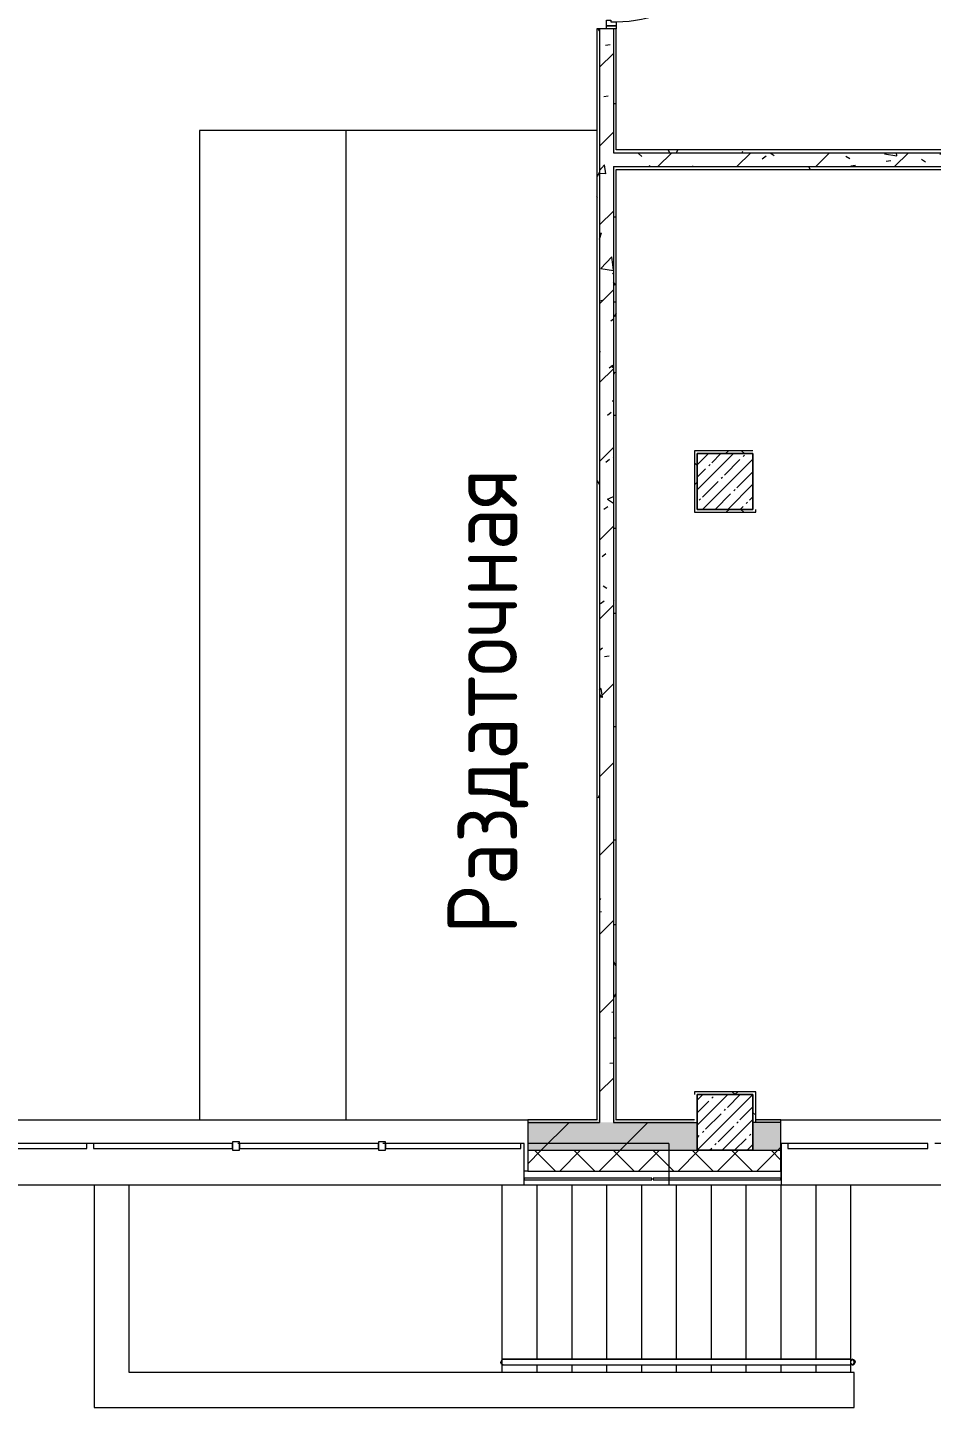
# Model space of a CAD drawing. Header units: millimetres. Extents: x -500089 to 1469082, y -290736 to 166440.
# Drawn here: x 1195451 to 1201934, y -75815 to -65913 of the extents above; entities that cross this region are included whole.
import ezdxf

# ---------------------------------------------------------------- set-up
doc = ezdxf.new("R2010")
doc.units = ezdxf.units.MM
for name, color, linetype, lineweight in [('Аннотация', 7, 'Continuous', 0), ('Витраж', 7, 'Continuous', 0), ('Двери', 7, 'Continuous', 0), ('Лестницы', 7, 'Continuous', 0), ('Линии', 7, 'Continuous', 0), ('Несущие колонны', 7, 'Continuous', 0), ('Ограждение', 7, 'Continuous', 0), ('Панели витража', 7, 'Continuous', 0), ('Стены', 7, 'Continuous', 0), ('Стены наружные', 7, 'Continuous', 0), ('Стены несущие', 7, 'Continuous', 0), ('Стены отделка', 7, 'Continuous', 0), ('Стены штриховка', 7, 'Continuous', 0)]:
    doc.layers.add(name, color=color, linetype=linetype, lineweight=lineweight)
doc.styles.add('GOST Common_4', font='', dxfattribs={"width": 0.9, "height": 500})
doc.styles.get('GOST Common_4').set_extended_font_data('GOST Common')
pattern_1 = [(0, (1111853.59, -73570.49), (812.8, 203.2), [67.056, -542.544, 67.056, -542.544, -3251.2]), (0, (1111853.59, -73570.49), (812.8, 203.2), [-1219.2, 67.056, -1152.144, 67.056, -542.544, -1422.4]), (0, (1111853.59, -73570.49), (812.8, 203.2), [-3048, 67.056, -339.344, 67.056, -948.944]), (120, (1112158.39, -73468.89), (-582.37636, 602.30545), [67.056, -542.544, 67.056, -542.544, -3251.2]), (120, (1112158.39, -73468.89), (-582.37636, 602.30545), [-1219.2, 67.056, -1152.144, 67.056, -542.544, -1422.4]), (120, (1112158.39, -73468.89), (-582.37636, 602.30545), [-3048, 67.056, -339.344, 67.056, -948.944]), (240, (1112259.99, -73062.49), (-230.42364, -805.50545), [67.056, -542.544, 67.056, -542.544, -3251.2]), (240, (1112259.99, -73062.49), (-230.42364, -805.50545), [-1219.2, 67.056, -1152.144, 67.056, -542.544, -1422.4]), (240, (1112259.99, -73062.49), (-230.42364, -805.50545), [-3048, 67.056, -339.344, 67.056, -948.944])]
pattern_2 = [(45, (1111853.6, -73570.5), (-282.8427, 282.8427), [])]
pattern_3 = [(50, (1111853.6, -73570.5), (728.7365, -63.7558), [76.2, -838.2]), (355, (1111853.6, -73570.5), (-140.9716, 764.2276), [60.96, -670.56]), (100.451, (1111914.3, -73575.8), (587.77, 700.4668), [64.76, -712.36]), (46.184, (1111853.6, -73367.3), (1084.316, -168.171), [114.3, -1257.3]), (96.636, (1111943.9, -73381.3), (949.61, 989.71), [97.14, -1068.54]), (351.184, (1111853.6, -73367.3), (949.62, 989.701), [91.44, -1005.84]), (21, (1111955.2, -73418.1), (606.458, -409.0606), [76.2, -838.2]), (326, (1111955.2, -73418.1), (247.2083, 736.753), [60.96, -670.56]), (71.451, (1112005.7, -73452.2), (853.6683, 327.6855), [64.76, -712.36]), (37.5, (1111853.59, -73570.5), (12.3547, 338.2201), [33.528, -628.904, 33.528, -647.192, -673.1]), (37.5, (1111853.59, -73570.5), (12.3547, 338.2201), [-1343.152, 33.528, -639.572]), (7.5, (1111853.6, -73570.5), (267.2789, 400.7221), [33.528, -354.584, 33.528, -613.664, -256.54]), (7.5, (1111853.6, -73570.5), (267.2789, 400.7221), [-1035.304, 33.528, -223.012]), (327.5, (1111627.02, -73570.5), (542.3633, -22.91534), [33.528, -220.472, 33.528, -758.952, -1051.56]), (327.5, (1111627.02, -73570.5), (542.3633, -22.91534), [-1046.48, 33.528, -1018.032]), (317.5, (1111525.4, -73570.5), (592.517, 101.7071), [33.528, -296.672, 33.528, -492.76, -746.76]), (317.5, (1111525.4, -73570.5), (592.517, 101.7071), [-856.488, 33.528, -713.232])]
pattern_4 = [(45, (1111853.6, -73570.5), (-212.132, 212.132), []), (135, (1111853.6, -73570.5), (-212.132, -212.132), [])]

# ---------------------------------------------------------------- blocks, each defined once
blk = doc.blocks.new('Прямоугольный импост - 30х300 мм _Отлив_ Серый-2996900-З Этаж 01')
at = {"layer": 'Витраж'}
for p, q in [((89004, -650), (89004, -350)), ((90055, -350), (89004, -350)), ((91135, -350), (90105, -350)), ((93295, -350), (91185, -350)), ((94350, -350), (93345, -350)), ((94396, -400), (94396, -650)), ((94396, -650), (89004, -650))]:
    blk.add_line(p, q, dxfattribs=at)
blk = doc.blocks.new('Прямоугольный импост - 30х300 мм _Отлив_ Серый-3048871-З Этаж 01')
at = {"layer": 'Витраж'}
for p, q in [((83004, -650), (83004, -350)), ((85067.5, -350), (83004, -350)), ((86113.75, -350), (85117.5, -350)), ((87156, -350), (86163.75, -350)), ((87156, -350), (87156, -650)), ((87156, -650), (83004, -650))]:
    blk.add_line(p, q, dxfattribs=at)
blk = doc.blocks.new('Прямоугольный импост - 5х250 мм _наружный откос_ Серый-V414-З Этаж 01')
at = {"layer": 'Витраж', "lineweight": 18}
for p, q in [((-4, 262.5), (0, 262.5)), ((-4, 0), (-4, 262.5)), ((0, 262.5), (0, 0)), ((0, 0), (-4, 0))]:
    blk.add_line(p, q, dxfattribs=at)
blk = doc.blocks.new('Прямоугольный импост - 5х250 мм _наружный откос_ Серый-V415-З Этаж 01')
at = {"layer": 'Витраж', "lineweight": 18}
for p, q in [((0, 262.5), (-4, 262.5)), ((-4, 262.5), (-4, 0)), ((0, 0), (0, 262.5)), ((-4, 0), (0, 0))]:
    blk.add_line(p, q, dxfattribs=at)
blk = doc.blocks.new('Прямоугольный импост - 30х300 мм _Отлив_ Серый-2996901-З Этаж 01')
at = {"layer": 'Витраж'}
for p, q in [((84015, -350), (83050, -350)), ((85055, -350), (84065, -350)), ((86095, -350), (85105, -350)), ((87135, -350), (86145, -350)), ((88196, -350), (87185, -350)), ((88196, -350), (88196, -650)), ((83004, -650), (83004, -400)), ((88196, -650), (83004, -650))]:
    blk.add_line(p, q, dxfattribs=at)
blk = doc.blocks.new('Верх стены приямка 1 - Верх стены приямка 1-3064414-З Этаж 01')
at = {"layer": 'Стены'}
for p, q in [((84075, -650), (84075, -2245)), ((84325, -1995), (84325, -650)), ((89525, -1995), (84325, -1995)), ((89525, -2245), (89525, -1995)), ((84075, -2245), (89525, -2245))]:
    blk.add_line(p, q, dxfattribs=at)
blk = doc.blocks.new('АР_СОШ_Верзилово_Фасады_rvt-2-З Этаж 01')
at = {"layer": 'Стены наружные'}
blk.add_line((89004, -650), (87156, -650), dxfattribs=at)
at = {"layer": 'Стены отделка', "lineweight": 9}
for p, q in [((88075, -600), (87160, -600)), ((87160, -600), (87160, -612.5)), ((87160, -612.5), (88075, -612.5)), ((88075, -612.5), (88075, -600)), ((89000, -600), (88085, -600)), ((88085, -600), (88085, -612.5)), ((88085, -612.5), (89000, -612.5)), ((89000, -612.5), (89000, -600))]:
    blk.add_line(p, q, dxfattribs=at)
at = {"lineweight": 9}
for name in ['Прямоугольный импост - 30х300 мм _Отлив_ Серый-3048871-З Этаж 01', 'Прямоугольный импост - 30х300 мм _Отлив_ Серый-2996901-З Этаж 01', 'Прямоугольный импост - 30х300 мм _Отлив_ Серый-2996900-З Этаж 01', 'Верх стены приямка 1 - Верх стены приямка 1-3064414-З Этаж 01']:
    blk.add_blockref(name, (0, 0), dxfattribs=at)
at = {"lineweight": 9, "extrusion": (0, 0, -1), "rotation": 180}
blk.add_blockref('Прямоугольный импост - 5х250 мм _наружный откос_ Серый-V414-З Этаж 01', (-87160, -350), dxfattribs=at)
at = {"lineweight": 9, "rotation": 180}
blk.add_blockref('Прямоугольный импост - 5х250 мм _наружный откос_ Серый-V415-З Этаж 01', (89000, -350), dxfattribs=at)
blk = doc.blocks.new('ADSK_КолоннаЖБ_Прямоугольная - 400x400 мм-V254-З Этаж 01')
at = {"layer": 'Несущие колонны'}
h = blk.add_hatch(dxfattribs=at)
h.set_pattern_fill('FP_38', color=256, style=0, pattern_type=2)
h.set_pattern_definition([(45, (-88600, 200), (-89.80256, 89.80256), []), (45, (-88510.2, 200), (-89.80256, 89.80256), [158.75, -31.75, 13.411, -18.339])])
h.paths.add_polyline_path([(200, -200), (200, 200), (-200, 200), (-200, -200)], flags=0)
at = {"layer": 'Несущие колонны', "lineweight": 18}
for p, q in [((-200, -200), (-200, 200)), ((-200, 200), (200, 200)), ((200, 200), (-200, 200)), ((-200, 200), (-200, -200)), ((200, 200), (200, -200)), ((200, -200), (200, 200)), ((200, -200), (-200, -200)), ((-200, -200), (200, -200))]:
    blk.add_line(p, q, dxfattribs=at)
blk = doc.blocks.new('ADSK_КолоннаЖБ_Прямоугольная - 400x400 мм-V374-З Этаж 01')
at = {"layer": 'Несущие колонны'}
h = blk.add_hatch(dxfattribs=at)
h.set_pattern_fill('FP_162', color=256, style=0, pattern_type=2)
h.set_pattern_definition([(45, (-88600, -4400), (-89.80256, 89.80256), []), (45, (-88510.2, -4400), (-89.80256, 89.80256), [158.75, -31.75, 13.411, -18.339])])
h.paths.add_polyline_path([(200, -200), (200, 200), (-200, 200), (-200, -200)], flags=0)
at = {"layer": 'Несущие колонны', "lineweight": 18}
for p, q in [((-200, -200), (-200, 200)), ((-200, 200), (200, 200)), ((200, 200), (-200, 200)), ((-200, 200), (-200, -200)), ((200, 200), (200, -200)), ((200, -200), (200, 200)), ((200, -200), (-200, -200)), ((-200, -200), (200, -200))]:
    blk.add_line(p, q, dxfattribs=at)
blk = doc.blocks.new('Системная панель - ASVP_Cтеклопакет Двухкамерный_36 мм-3747278-З Этаж 01')
at = {"layer": 'Панели витража', "lineweight": 18}
for p, q in [((502.5, 18), (-502.5, 18)), ((-502.5, 18), (-502.5, -18)), ((502.5, -18), (502.5, 18)), ((-502.5, -18), (502.5, -18))]:
    blk.add_line(p, q, dxfattribs=at)
blk = doc.blocks.new('Системная панель - ASVP_Cтеклопакет Двухкамерный_36 мм-4053892-З Этаж 01')
at = {"layer": 'Панели витража', "lineweight": 18}
for p, q in [((485.625, 18), (-485.625, 18)), ((-485.625, 18), (-485.625, -18)), ((485.625, -18), (485.625, 18)), ((-485.625, -18), (485.625, -18))]:
    blk.add_line(p, q, dxfattribs=at)
blk = doc.blocks.new('Системная панель - ASVP_Cтеклопакет Двухкамерный_36 мм-4053893-З Этаж 01')
at = {"layer": 'Панели витража', "lineweight": 18}
for p, q in [((498.125, 18), (-498.125, 18)), ((-498.125, 18), (-498.125, -18)), ((498.125, -18), (498.125, 18)), ((-498.125, -18), (498.125, -18))]:
    blk.add_line(p, q, dxfattribs=at)
blk = doc.blocks.new('Прямоугольный импост - 50х60 мм Серый _ОКНО_-3744365-З Этаж 01')
at = {"layer": 'Витраж', "lineweight": 18}
for p, q in [((-25, 30), (25, 30)), ((-25, -30), (-25, 30)), ((25, 30), (25, -30)), ((25, -30), (-25, -30))]:
    blk.add_line(p, q, dxfattribs=at)
blk = doc.blocks.new('ASVP_ДверьДеревянная_1 полотно - Входная_внутр_ 900х2000h_полотно_ Г Пр _850 в чистоте_-4213410-З Этаж 01')
at = {"layer": 'Двери', "lineweight": 18}
for p, q in [((-450, 970), (-410, 970)), ((-450, 70), (-450, 970)), ((-410, 970), (-410, 70)), ((-500, 70), (-480, 70)), ((-500, 0), (-500, 70)), ((-480, 0), (-500, 0)), ((-480, 70), (-450, 70)), ((-480, 0), (-480, 70)), ((-480, 70), (-480, 0)), ((-440, 0), (-480, 0)), ((-410, 70), (-450, 70)), ((-450, 70), (-450, 30)), ((-450, 30), (-440, 30)), ((-440, 30), (-440, 0)), ((440, 30), (450, 30)), ((440, 0), (440, 30)), ((480, 0), (440, 0)), ((450, 70), (480, 70)), ((450, 30), (450, 70)), ((480, 70), (480, 0)), ((480, 70), (500, 70)), ((480, 0), (480, 70)), ((500, 0), (480, 0)), ((500, 70), (500, 0))]:
    blk.add_line(p, q, dxfattribs=at)
at = {"layer": 'Двери'}
blk.add_arc((-450, 70), 900, 0, 90, dxfattribs=at)
blk = doc.blocks.new('Тип перил - Перила_Внутренний_-4316008-З Этаж 01')
at = {"layer": 'Ограждение'}
for p, q in [((89500, -1900), (87000, -1900)), ((87000, -1940), (89500, -1940))]:
    blk.add_line(p, q, dxfattribs=at)
blk = doc.blocks.new('Тип перил - D40-V397-З Этаж 01')
at = {"layer": 'Ограждение', "flags": 128}
for points in [[(102058.7, -1900.4), (102057.5, -1900.6), (102056.3, -1901), (102055.2, -1901.4), (102054.1, -1901.8), (102053.1, -1902.3), (102052.2, -1902.9), (102051.3, -1903.4), (102050.5, -1904), (102049.7, -1904.6), (102049, -1905.3), (102048.3, -1905.9), (102047.7, -1906.5), (102047.2, -1907.1), (102046.7, -1907.8), (102046.2, -1908.4), (102045.8, -1909), (102045.4, -1909.6), (102045, -1910.2), (102044.7, -1910.8), (102044.4, -1911.4), (102044.2, -1912), (102043.9, -1912.6), (102043.7, -1913.1), (102043.5, -1913.7), (102043.3, -1914.2), (102043.2, -1914.7), (102043.1, -1915.3), (102042.9, -1915.8), (102042.8, -1916.3), (102042.7, -1916.8), (102042.7, -1917.4), (102042.6, -1917.9), (102042.6, -1918.4), (102042.5, -1918.9), (102042.5, -1919.4), (102042.5, -1919.9), (102042.5, -1920)], [(102058.7, -1939.6), (102057.5, -1939.4), (102056.3, -1939), (102055.2, -1938.6), (102054.1, -1938.2), (102053.1, -1937.7), (102052.2, -1937.1), (102051.3, -1936.6), (102050.5, -1936), (102049.7, -1935.4), (102049, -1934.7), (102048.3, -1934.1), (102047.7, -1933.5), (102047.2, -1932.9), (102046.7, -1932.2), (102046.2, -1931.6), (102045.8, -1931), (102045.4, -1930.4), (102045, -1929.8), (102044.7, -1929.2), (102044.4, -1928.6), (102044.2, -1928), (102043.9, -1927.4), (102043.7, -1926.9), (102043.5, -1926.3), (102043.3, -1925.8), (102043.2, -1925.3), (102043.1, -1924.7), (102042.9, -1924.2), (102042.8, -1923.7), (102042.7, -1923.2), (102042.7, -1922.6), (102042.6, -1922.1), (102042.6, -1921.6), (102042.5, -1921.1), (102042.5, -1920.6), (102042.5, -1920.1), (102042.5, -1920)]]:
    blk.add_lwpolyline(points, dxfattribs=at)
blk = doc.blocks.new('Тип перил - D40-V398-З Этаж 01')
at = {"layer": 'Ограждение', "flags": 128}
for points in [[(105812.5, -1900), (105813.8, -1900), (105815, -1900.2), (105816.3, -1900.4), (105817.5, -1900.6), (105818.7, -1901), (105819.8, -1901.4), (105820.9, -1901.8), (105821.9, -1902.3), (105822.8, -1902.9), (105823.7, -1903.4), (105824.5, -1904), (105825.3, -1904.6), (105826, -1905.3), (105826.7, -1905.9), (105827.3, -1906.5), (105827.8, -1907.1), (105828.3, -1907.8), (105828.8, -1908.4), (105829.2, -1909), (105829.6, -1909.6), (105829.9, -1910.2), (105830.3, -1910.8), (105830.6, -1911.4), (105830.8, -1912), (105831.1, -1912.6), (105831.3, -1913.1), (105831.5, -1913.7), (105831.6, -1914.2), (105831.8, -1914.7), (105831.9, -1915.3), (105832, -1915.8), (105832.2, -1916.3), (105832.2, -1916.8), (105832.3, -1917.4), (105832.4, -1917.9), (105832.4, -1918.4), (105832.5, -1918.9), (105832.5, -1919.4), (105832.5, -1919.9), (105832.5, -1920)], [(105812.5, -1940), (105813.8, -1940), (105815, -1939.8), (105816.3, -1939.6), (105817.5, -1939.4), (105818.7, -1939), (105819.8, -1938.6), (105820.9, -1938.2), (105821.9, -1937.7), (105822.8, -1937.1), (105823.7, -1936.6), (105824.5, -1936), (105825.3, -1935.4), (105826, -1934.7), (105826.7, -1934.1), (105827.3, -1933.5), (105827.8, -1932.9), (105828.3, -1932.2), (105828.8, -1931.6), (105829.2, -1931), (105829.6, -1930.4), (105829.9, -1929.8), (105830.3, -1929.2), (105830.6, -1928.6), (105830.8, -1928), (105831.1, -1927.4), (105831.3, -1926.9), (105831.5, -1926.3), (105831.6, -1925.8), (105831.8, -1925.3), (105831.9, -1924.7), (105832, -1924.2), (105832.2, -1923.7), (105832.2, -1923.2), (105832.3, -1922.6), (105832.4, -1922.1), (105832.4, -1921.6), (105832.5, -1921.1), (105832.5, -1920.6), (105832.5, -1920.1), (105832.5, -1920)]]:
    blk.add_lwpolyline(points, dxfattribs=at)
at = {"layer": 'Ограждение'}
for start_param, end_param in [(4.712389, 7.853982), (1.570796, 4.712389)]:
    blk.add_ellipse((105812.5, -1920), major_axis=(0, 20), ratio=0.624695, start_param=start_param, end_param=end_param, dxfattribs=at)
blk = doc.blocks.new('Тип перил - Перила_Внутренний_-V460-З Этаж 01')
at = {"layer": 'Ограждение'}
for p, q in [((87000, -1900), (87000, -1940)), ((87000, -1900), (89500, -1900)), ((87000, -1940), (89500, -1940)), ((89500, -1900), (89500, -1940))]:
    blk.add_line(p, q, dxfattribs=at)

msp = doc.modelspace()

# ---------------------------------------------------------------- hatches: boundary and pattern name
at = {"layer": 'Стены штриховка'}
h = msp.add_hatch(dxfattribs=at)
h.set_pattern_fill('FP_174', color=256, style=0, pattern_type=2)
h.set_pattern_definition(pattern_1)
h.paths.add_polyline_path([(1199533.585, -73750.488), (1199553.585, -73750.488), (1199553.585, -65920.488), (1199533.585, -65920.488), (1199533.585, -72882.078)], flags=0)
h.paths.add_polyline_path([(1199533.585, -64920.488), (1199553.585, -64920.488), (1199553.585, -63800.488), (1199533.585, -63800.488), (1199533.585, -64201.68)], flags=0)
h = msp.add_hatch(dxfattribs=at)
h.set_pattern_fill('FP_201', color=256, style=0, pattern_type=2)
h.set_pattern_definition(pattern_2)
h.paths.add_polyline_path([(1199653.527, -73770.488), (1199653.585, -73770.488), (1199653.585, -65920.488), (1199553.585, -65920.488), (1199553.585, -73770.488)], flags=0)
h.paths.add_polyline_path([(1199653.585, -64920.488), (1199653.585, -63820.488), (1199553.585, -63820.488), (1199553.585, -64920.488), (1199603.585, -64920.488)], flags=0)
h = msp.add_hatch(dxfattribs=at)
h.set_pattern_fill('FP_31', color=256, style=0, pattern_type=2)
h.set_pattern_definition(pattern_3)
h.paths.add_polyline_path([(1199653.527, -73770.488), (1199653.585, -73770.488), (1199653.585, -65920.488), (1199553.585, -65920.488), (1199553.585, -73770.488)], flags=0)
h.paths.add_polyline_path([(1199653.585, -64920.488), (1199653.585, -63820.488), (1199553.585, -63820.488), (1199553.585, -64920.488), (1199603.585, -64920.488)], flags=0)
h = msp.add_hatch(dxfattribs=at)
h.set_pattern_fill('FP_174', color=256, style=0, pattern_type=2)
h.set_pattern_definition(pattern_1)
h.paths.add_polyline_path([(1199673.585, -73750.488), (1199673.585, -66910.488), (1199653.585, -66910.488), (1199653.585, -73750.488)], flags=0)
h.paths.add_polyline_path([(1199653.585, -66810.488), (1199673.585, -66810.488), (1199673.585, -65920.488), (1199653.585, -65920.488), (1199653.585, -66790.488)], flags=0)
h.paths.add_polyline_path([(1199653.585, -64920.488), (1199673.585, -64920.488), (1199673.585, -63920.488), (1199653.585, -63920.488), (1199653.585, -64201.68)], flags=0)
h = msp.add_hatch(dxfattribs=at)
h.set_pattern_fill('FP_201', color=256, style=0, pattern_type=2)
h.set_pattern_definition(pattern_2)
h.paths.add_polyline_path([(1208123.586, -66910.488), (1208123.586, -66810.488), (1207273.585, -66810.488), (1207273.585, -66910.488), (1208103.586, -66910.488)], flags=0)
h.paths.add_polyline_path([(1199673.585, -66910.488), (1206273.585, -66910.488), (1206273.585, -66810.488), (1199653.585, -66810.549), (1199653.585, -66910.488)], flags=0)
h = msp.add_hatch(dxfattribs=at)
h.set_pattern_fill('FP_31', color=256, style=0, pattern_type=2)
h.set_pattern_definition(pattern_3)
h.paths.add_polyline_path([(1208123.586, -66910.488), (1208123.586, -66810.488), (1207273.585, -66810.488), (1207273.585, -66910.488), (1208103.586, -66910.488)], flags=0)
h.paths.add_polyline_path([(1199673.585, -66910.488), (1206273.585, -66910.488), (1206273.585, -66810.488), (1199653.585, -66810.549), (1199653.585, -66910.488)], flags=0)
h = msp.add_hatch(dxfattribs=at)
h.set_pattern_fill('FP_174', color=256, style=0, pattern_type=2)
h.set_pattern_definition(pattern_1)
h.paths.add_polyline_path([(1205722.73, -66810.488), (1206273.585, -66810.488), (1206273.585, -66790.488), (1199673.585, -66790.488), (1199673.585, -66810.488), (1204460.609, -66810.488)], flags=0)
h.paths.add_polyline_path([(1208103.586, -66810.488), (1208103.586, -66790.488), (1207273.585, -66790.488), (1207273.585, -66810.488), (1207946.66, -66810.488)], flags=0)
h = msp.add_hatch(dxfattribs=at)
h.set_pattern_fill('FP_174', color=256, style=0, pattern_type=2)
h.set_pattern_definition(pattern_1)
h.paths.add_polyline_path([(1199673.585, -66930.488), (1206273.585, -66930.488), (1206273.585, -66910.488), (1199673.585, -66910.488)], flags=0)
h.paths.add_polyline_path([(1208103.586, -66930.488), (1208103.586, -66910.488), (1207273.585, -66910.488), (1207273.585, -66930.488), (1207946.66, -66930.488)], flags=0)
h = msp.add_hatch(dxfattribs=at)
h.set_pattern_fill('FP_202', color=256, style=0, pattern_type=2)
h.set_pattern_definition(pattern_4)
h.paths.add_polyline_path([(1200653.585, -68970.488), (1200653.585, -68950.488), (1200233.585, -68950.488), (1200233.585, -68970.488), (1200253.585, -68970.488)], flags=0)
h = msp.add_hatch(dxfattribs=at)
h.set_pattern_fill('FP_202', color=256, style=0, pattern_type=2)
h.set_pattern_definition(pattern_4)
h.paths.add_polyline_path([(1200253.585, -69370.488), (1200253.585, -68970.488), (1200233.585, -68971.488), (1200233.585, -69370.488)], flags=0)
h = msp.add_hatch(dxfattribs=at)
h.set_pattern_fill('FP_202', color=256, style=0, pattern_type=2)
h.set_pattern_definition(pattern_4)
h.paths.add_polyline_path([(1200253.585, -69390.488), (1200673.585, -69390.488), (1200673.585, -69370.488), (1200233.585, -69370.488), (1200233.585, -69390.488)], flags=0)
h = msp.add_hatch(dxfattribs=at)
h.set_pattern_fill('FP_202', color=256, style=0, pattern_type=2)
h.set_pattern_definition(pattern_4)
h.paths.add_polyline_path([(1200233.585, -73570.488), (1200653.585, -73570.488), (1200653.585, -73550.488), (1200233.585, -73550.488)], flags=0)
h = msp.add_hatch(dxfattribs=at)
h.set_pattern_fill('FP_202', color=256, style=0, pattern_type=2)
h.set_pattern_definition(pattern_4)
h.paths.add_polyline_path([(1200653.585, -73770.488), (1200673.585, -73770.488), (1200673.585, -73550.488), (1200653.585, -73550.488), (1200653.585, -73750.488)], flags=0)
h = msp.add_hatch(dxfattribs=at)
h.set_pattern_fill('FP_174', color=256, style=0, pattern_type=2)
h.set_pattern_definition(pattern_1)
h.paths.add_polyline_path([(1221953.586, -73770.488), (1221953.586, -73750.488), (1221053.586, -73750.488), (1221053.586, -73770.488), (1221865.66, -73770.488)], flags=0)
h.paths.add_polyline_path([(1188853.585, -73770.488), (1188853.585, -73750.488), (1188653.585, -73750.488), (1188653.585, -73770.488)], flags=0)
h.paths.add_polyline_path([(1194053.585, -73770.488), (1194253.585, -73770.488), (1194253.585, -73750.488), (1194053.585, -73750.488)], flags=0)
h.paths.add_polyline_path([(1194653.585, -73770.488), (1194853.585, -73770.488), (1194853.585, -73750.488), (1194653.585, -73750.488), (1194653.585, -73765.488)], flags=0)
h.paths.add_polyline_path([(1199038.585, -73770.488), (1199553.585, -73770.488), (1199553.585, -73750.488), (1199038.585, -73750.488)], flags=0)
h.paths.add_polyline_path([(1219413.586, -73770.488), (1220053.586, -73770.488), (1220053.586, -73750.488), (1219413.586, -73750.488)], flags=0)
h.paths.add_polyline_path([(1199673.585, -73770.488), (1200233.585, -73770.488), (1200233.585, -73750.488), (1199653.585, -73750.488), (1199653.585, -73770.488)], flags=0)
h.paths.add_polyline_path([(1219313.586, -73770.488), (1219313.586, -73750.488), (1219153.586, -73750.488), (1219153.586, -73770.488), (1219293.586, -73770.488)], flags=0)
h.paths.add_polyline_path([(1200673.585, -73770.488), (1200853.585, -73770.488), (1200853.585, -73750.488), (1200673.585, -73750.488)], flags=0)
h.paths.add_polyline_path([(1218018.803, -73770.488), (1218153.586, -73770.488), (1218153.586, -73750.488), (1217253.586, -73750.488), (1217253.586, -73770.488), (1217997.064, -73770.488)], flags=0)
h.paths.add_polyline_path([(1206834.704, -73770.488), (1207053.585, -73770.488), (1207053.585, -73750.488), (1206673.585, -73750.488), (1206673.585, -73770.488)], flags=0)
h.paths.add_polyline_path([(1208753.585, -73770.488), (1209368.585, -73770.488), (1209368.585, -73750.488), (1208753.585, -73750.488)], flags=0)
h.paths.add_polyline_path([(1215730.424, -73770.488), (1216253.586, -73770.488), (1216253.586, -73750.488), (1215703.585, -73750.488), (1215703.585, -73770.488), (1215723.585, -73770.488)], flags=0)
h.paths.add_polyline_path([(1210103.585, -73770.488), (1210103.585, -73750.488), (1209468.585, -73750.488), (1209468.585, -73770.488), (1209488.585, -73770.488)], flags=0)
h.paths.add_polyline_path([(1215603.585, -73770.488), (1215603.585, -73750.488), (1214903.585, -73750.488), (1214903.585, -73770.488), (1215583.585, -73770.488)], flags=0)
h.paths.add_polyline_path([(1188253.585, -73770.488), (1188253.585, -73750.488), (1188053.585, -73750.488), (1188053.585, -73770.488)], flags=0)
h.paths.add_polyline_path([(1212283.585, -73770.488), (1212283.585, -73750.488), (1211803.585, -73750.488), (1211803.585, -73770.488)], flags=0)
h.paths.add_polyline_path([(1212778.585, -73770.488), (1213203.585, -73770.488), (1213203.585, -73750.488), (1212723.585, -73750.488), (1212723.585, -73770.488)], flags=0)
h = msp.add_hatch(dxfattribs=at)
h.set_pattern_fill('FP_201', color=256, style=0, pattern_type=2)
h.set_pattern_definition(pattern_2)
h.paths.add_polyline_path([(1188053.585, -73970.488), (1188253.585, -73970.488), (1188253.585, -73770.488), (1188053.585, -73770.488)], flags=0)
h.paths.add_polyline_path([(1209058.616, -73970.488), (1210103.585, -73970.488), (1210103.585, -73770.488), (1208753.585, -73770.488), (1208753.585, -73970.488)], flags=0)
h.paths.add_polyline_path([(1188653.585, -73970.488), (1188853.585, -73970.488), (1188853.585, -73770.488), (1188653.585, -73770.488), (1188653.585, -73920.488)], flags=0)
h.paths.add_polyline_path([(1221953.586, -73970.488), (1222153.585, -73970.487), (1222153.586, -73770.488), (1221053.586, -73770.488), (1221053.586, -73970.488), (1221290.221, -73970.488)], flags=0)
h.paths.add_polyline_path([(1212703.585, -73970.488), (1213203.585, -73970.488), (1213203.585, -73770.488), (1212703.585, -73770.488), (1212703.585, -73940.185)], flags=0)
h.paths.add_polyline_path([(1206653.585, -73970.488), (1207053.585, -73970.488), (1207053.585, -73770.488), (1206653.585, -73770.488)], flags=0)
h.paths.add_polyline_path([(1194053.585, -73970.488), (1194253.585, -73970.488), (1194253.585, -73770.488), (1194053.585, -73770.488)], flags=0)
h.paths.add_polyline_path([(1200853.585, -73970.488), (1200853.585, -73770.488), (1200653.585, -73770.488), (1200653.585, -73970.488)], flags=0)
h.paths.add_polyline_path([(1214903.585, -73970.488), (1216253.586, -73970.488), (1216253.586, -73770.488), (1214903.585, -73770.488), (1214903.585, -73956.488)], flags=0)
h.paths.add_polyline_path([(1194653.585, -73970.488), (1194853.585, -73970.488), (1194853.585, -73770.488), (1194653.585, -73770.488), (1194653.585, -73920.488)], flags=0)
h.paths.add_polyline_path([(1200253.585, -73970.488), (1200253.585, -73770.488), (1199038.585, -73770.488), (1199038.585, -73970.488), (1200162.896, -73970.488)], flags=0)
h.paths.add_polyline_path([(1211803.585, -73970.488), (1212303.585, -73970.488), (1212303.585, -73770.488), (1211803.585, -73770.488), (1211803.585, -73956.488)], flags=0)
h.paths.add_polyline_path([(1220053.586, -73970.488), (1220053.586, -73770.488), (1219153.586, -73770.488), (1219153.586, -73970.488)], flags=0)
h = msp.add_hatch(dxfattribs=at)
h.set_pattern_fill('FP_31', color=256, style=0, pattern_type=2)
h.set_pattern_definition(pattern_3)
h.paths.add_polyline_path([(1188053.585, -73970.488), (1188253.585, -73970.488), (1188253.585, -73770.488), (1188053.585, -73770.488)], flags=0)
h.paths.add_polyline_path([(1209058.616, -73970.488), (1210103.585, -73970.488), (1210103.585, -73770.488), (1208753.585, -73770.488), (1208753.585, -73970.488)], flags=0)
h.paths.add_polyline_path([(1188653.585, -73970.488), (1188853.585, -73970.488), (1188853.585, -73770.488), (1188653.585, -73770.488), (1188653.585, -73920.488)], flags=0)
h.paths.add_polyline_path([(1221953.586, -73970.488), (1222153.585, -73970.487), (1222153.586, -73770.488), (1221053.586, -73770.488), (1221053.586, -73970.488), (1221290.221, -73970.488)], flags=0)
h.paths.add_polyline_path([(1212703.585, -73970.488), (1213203.585, -73970.488), (1213203.585, -73770.488), (1212703.585, -73770.488), (1212703.585, -73940.185)], flags=0)
h.paths.add_polyline_path([(1206653.585, -73970.488), (1207053.585, -73970.488), (1207053.585, -73770.488), (1206653.585, -73770.488)], flags=0)
h.paths.add_polyline_path([(1194053.585, -73970.488), (1194253.585, -73970.488), (1194253.585, -73770.488), (1194053.585, -73770.488)], flags=0)
h.paths.add_polyline_path([(1200853.585, -73970.488), (1200853.585, -73770.488), (1200653.585, -73770.488), (1200653.585, -73970.488)], flags=0)
h.paths.add_polyline_path([(1214903.585, -73970.488), (1216253.586, -73970.488), (1216253.586, -73770.488), (1214903.585, -73770.488), (1214903.585, -73956.488)], flags=0)
h.paths.add_polyline_path([(1194653.585, -73970.488), (1194853.585, -73970.488), (1194853.585, -73770.488), (1194653.585, -73770.488), (1194653.585, -73920.488)], flags=0)
h.paths.add_polyline_path([(1200253.585, -73970.488), (1200253.585, -73770.488), (1199038.585, -73770.488), (1199038.585, -73970.488), (1200162.896, -73970.488)], flags=0)
h.paths.add_polyline_path([(1211803.585, -73970.488), (1212303.585, -73970.488), (1212303.585, -73770.488), (1211803.585, -73770.488), (1211803.585, -73956.488)], flags=0)
h.paths.add_polyline_path([(1220053.586, -73970.488), (1220053.586, -73770.488), (1219153.586, -73770.488), (1219153.586, -73970.488)], flags=0)
h = msp.add_hatch(dxfattribs=at)
h.set_pattern_fill('FP_32', color=256, style=0, pattern_type=2)
h.set_pattern_definition([(45, (1111853.59, -73570.49), (-141.42136, 141.42136), []), (135, (1111853.59, -73570.49), (-141.42136, -141.42136), [])])
h.paths.add_polyline_path([(1182653.585, -74120.488), (1182653.585, -73970.488), (1182103.585, -73970.488), (1182103.585, -74120.488)], flags=0)
h.paths.add_polyline_path([(1200853.585, -74120.488), (1200853.585, -73970.488), (1199038.585, -73970.488), (1199038.585, -74120.488), (1200162.896, -74120.488)], flags=0)
h.paths.add_polyline_path([(1206834.704, -74120.488), (1207053.585, -74120.488), (1207053.585, -73970.488), (1206253.585, -73970.488), (1206253.585, -74120.488)], flags=0)
h.paths.add_polyline_path([(1188853.585, -74120.488), (1188853.585, -73970.488), (1188053.585, -73970.488), (1188053.585, -74120.488)], flags=0)
h.paths.add_polyline_path([(1212778.585, -74120.488), (1212778.585, -73970.488), (1211803.585, -73970.488), (1211803.585, -74120.488), (1212394.52, -74120.488)], flags=0)
h.paths.add_polyline_path([(1194053.585, -74120.488), (1194853.585, -74120.488), (1194853.585, -73970.488), (1194053.585, -73970.488), (1194053.585, -74070.488)], flags=0)
h.paths.add_polyline_path([(1208753.585, -74120.488), (1210103.585, -74120.488), (1210103.585, -73970.488), (1208753.585, -73970.488), (1208753.585, -74070.488)], flags=0)

# ---------------------------------------------------------------- linework, layer by layer
at = {"layer": 'Лестницы'}
for p, q in [((1198853.585, -74220.488), (1198853.585, -75470.488)), ((1198853.585, -74220.488), (1198853.585, -75470.488)), ((1199103.585, -74220.488), (1199103.585, -75470.488)), ((1199103.585, -74220.488), (1199103.585, -75470.488)), ((1199353.585, -74220.488), (1199353.585, -75470.488)), ((1199353.585, -74220.488), (1199353.585, -75470.488)), ((1199603.585, -74220.488), (1199603.585, -75470.488)), ((1199603.585, -74220.488), (1199603.585, -75470.488)), ((1199853.585, -74220.488), (1199853.585, -75470.488)), ((1199853.585, -74220.488), (1199853.585, -75470.488)), ((1200103.585, -74220.488), (1200103.585, -75470.488)), ((1200103.585, -74220.488), (1200103.585, -75470.488)), ((1200353.585, -74220.488), (1200353.585, -75470.488)), ((1200353.585, -74220.488), (1200353.585, -75470.488)), ((1200603.585, -74220.488), (1200603.585, -75470.488)), ((1200603.585, -74220.488), (1200603.585, -75470.488)), ((1200853.585, -74220.488), (1200853.585, -75470.488)), ((1200853.585, -74220.488), (1200853.585, -75470.488)), ((1201103.585, -74220.488), (1201103.585, -75470.488)), ((1201103.585, -74220.488), (1201103.585, -75470.488)), ((1201353.585, -74220.488), (1201353.585, -75470.488)), ((1198853.585, -75510.488), (1198853.585, -75565.488)), ((1198853.585, -75510.488), (1198853.585, -75565.488)), ((1199103.585, -75510.488), (1199103.585, -75565.488)), ((1199103.585, -75510.488), (1199103.585, -75565.488)), ((1199353.585, -75510.488), (1199353.585, -75565.488)), ((1199353.585, -75510.488), (1199353.585, -75565.488)), ((1199603.585, -75510.488), (1199603.585, -75565.488)), ((1199603.585, -75510.488), (1199603.585, -75565.488)), ((1199853.585, -75510.488), (1199853.585, -75565.488)), ((1199853.585, -75510.488), (1199853.585, -75565.488)), ((1200103.585, -75510.488), (1200103.585, -75565.488)), ((1200103.585, -75510.488), (1200103.585, -75565.488)), ((1200353.585, -75510.488), (1200353.585, -75565.488)), ((1200353.585, -75510.488), (1200353.585, -75565.488)), ((1200603.585, -75510.488), (1200603.585, -75565.488)), ((1200603.585, -75510.488), (1200603.585, -75565.488)), ((1200853.585, -75510.488), (1200853.585, -75565.488)), ((1200853.585, -75510.488), (1200853.585, -75565.488)), ((1201103.585, -75510.488), (1201103.585, -75565.488)), ((1201103.585, -75510.488), (1201103.585, -75565.488)), ((1201353.585, -75510.488), (1201353.585, -75565.488))]:
    msp.add_line(p, q, dxfattribs=at)
at = {"layer": 'Линии'}
for p, q in [((1199533.585, -66650.488), (1196683.585, -66650.488)), ((1196683.585, -66650.488), (1196683.585, -73750.488)), ((1197733.585, -66650.488), (1197733.585, -73750.488))]:
    msp.add_line(p, q, dxfattribs=at)
at = {"layer": 'Стены наружные'}
for p, q in [((1194853.585, -73750.488), (1199038.585, -73750.488)), ((1200853.585, -73750.488), (1206233.585, -73750.488)), ((1199038.585, -74120.488), (1199009.585, -74120.488)), ((1200857.585, -74120.488), (1200853.585, -74120.488))]:
    msp.add_line(p, q, dxfattribs=at)
at = {"layer": 'Стены несущие'}
for p, q in [((1199603.585, -65920.488), (1199553.585, -65920.488)), ((1199553.585, -65920.488), (1199553.585, -73770.488)), ((1199653.585, -65920.488), (1199653.585, -66810.488)), ((1199653.585, -66810.488), (1206273.585, -66810.488)), ((1199653.585, -66910.488), (1199653.585, -73770.488)), ((1199653.585, -66910.488), (1206273.585, -66910.488)), ((1199038.585, -73770.488), (1199038.585, -73970.488)), ((1199038.585, -73770.488), (1199553.585, -73770.488)), ((1199653.585, -73770.488), (1200253.585, -73770.488)), ((1200853.585, -73770.488), (1200653.585, -73770.488)), ((1200853.585, -73970.488), (1200853.585, -73770.488)), ((1199038.585, -73970.488), (1200253.585, -73970.488)), ((1200653.585, -73970.488), (1200853.585, -73970.488))]:
    msp.add_line(p, q, dxfattribs=at)
at = {"layer": 'Стены отделка'}
for p, q in [((1199553.585, -65920.488), (1199533.585, -65920.488)), ((1199533.585, -65920.488), (1199533.585, -73750.488)), ((1199673.585, -66790.488), (1199673.585, -65920.488)), ((1206273.585, -66790.488), (1199673.585, -66790.488)), ((1199673.585, -73750.488), (1199673.585, -66930.488)), ((1199673.585, -66930.488), (1206273.585, -66930.488)), ((1200653.585, -68950.488), (1200233.585, -68950.488)), ((1200233.585, -68950.488), (1200233.585, -69390.488)), ((1200233.585, -69390.488), (1200673.585, -69390.488)), ((1200673.585, -69390.488), (1200673.585, -69370.488)), ((1200673.585, -73550.488), (1200233.585, -73550.488)), ((1200233.585, -73550.488), (1200233.585, -73570.488)), ((1200673.585, -73750.488), (1200673.585, -73550.488)), ((1199533.585, -73750.488), (1199038.585, -73750.488)), ((1199038.585, -73750.488), (1199038.585, -73770.488)), ((1200233.585, -73750.488), (1199673.585, -73750.488)), ((1200853.585, -73750.488), (1200673.585, -73750.488)), ((1200853.585, -73770.488), (1200853.585, -73750.488)), ((1199038.585, -73970.488), (1199038.585, -74120.488)), ((1200853.585, -74120.488), (1200853.585, -73970.488)), ((1199038.585, -74120.488), (1200853.585, -74120.488))]:
    msp.add_line(p, q, dxfattribs=at)
at = {"layer": 'Стены штриховка'}
msp.add_line((1200673.585, -73770.488), (1200673.585, -73750.488), dxfattribs=at)

# ---------------------------------------------------------------- block references
msp.add_blockref('АР_СОШ_Верзилово_Фасады_rvt-2-З Этаж 01', (1111853.585, -73570.488))
at = {"layer": 'Витраж', "extrusion": (0, 0, -1), "rotation": 180}
for p in [(-1196946.085, -73940.488), (-1197992.335, -73940.488)]:
    msp.add_blockref('Прямоугольный импост - 50х60 мм Серый _ОКНО_-3744365-З Этаж 01', p, dxfattribs=at)
at = {"layer": 'Двери', "rotation": 269.9999999999998}
msp.add_blockref('ASVP_ДверьДеревянная_1 полотно - Входная_внутр_ 900х2000h_полотно_ Г Пр _850 в чистоте_-4213410-З Этаж 01', (1199603.585, -65420.488), dxfattribs=at)
at = {"layer": 'Несущие колонны'}
for name, p in [('ADSK_КолоннаЖБ_Прямоугольная - 400x400 мм-V374-З Этаж 01', (1200453.585, -69170.488)), ('ADSK_КолоннаЖБ_Прямоугольная - 400x400 мм-V254-З Этаж 01', (1200453.585, -73770.488))]:
    msp.add_blockref(name, p, dxfattribs=at)
at = {"layer": 'Ограждение'}
for name, p in [('Тип перил - D40-V397-З Этаж 01', (1096803.585, -73570.488)), ('Тип перил - Перила_Внутренний_-4316008-З Этаж 01', (1111853.585, -73570.488)), ('Тип перил - Перила_Внутренний_-V460-З Этаж 01', (1111853.585, -73570.488)), ('Тип перил - D40-V398-З Этаж 01', (1095553.585, -73570.488))]:
    msp.add_blockref(name, p, dxfattribs=at)
at = {"layer": 'Панели витража'}
for name, p in [('Системная панель - ASVP_Cтеклопакет Двухкамерный_36 мм-4053892-З Этаж 01', (1195389.21, -73940.488)), ('Системная панель - ASVP_Cтеклопакет Двухкамерный_36 мм-4053893-З Этаж 01', (1196422.96, -73940.488)), ('Системная панель - ASVP_Cтеклопакет Двухкамерный_36 мм-4053893-З Этаж 01', (1197469.21, -73940.488)), ('Системная панель - ASVP_Cтеклопакет Двухкамерный_36 мм-4053892-З Этаж 01', (1198502.96, -73940.488)), ('Системная панель - ASVP_Cтеклопакет Двухкамерный_36 мм-3747278-З Этаж 01', (1201406.085, -73940.488))]:
    msp.add_blockref(name, p, dxfattribs=at)

# ---------------------------------------------------------------- texts
at = {"layer": 'Аннотация', "insert": (1198463.022, -72419.115), "char_height": 500, "width": 5034.5975, "attachment_point": 1, "rotation": 90, "style": 'GOST Common_4'}
msp.add_mtext('Раздаточная', dxfattribs=at)

doc.saveas('drawing.dxf')
